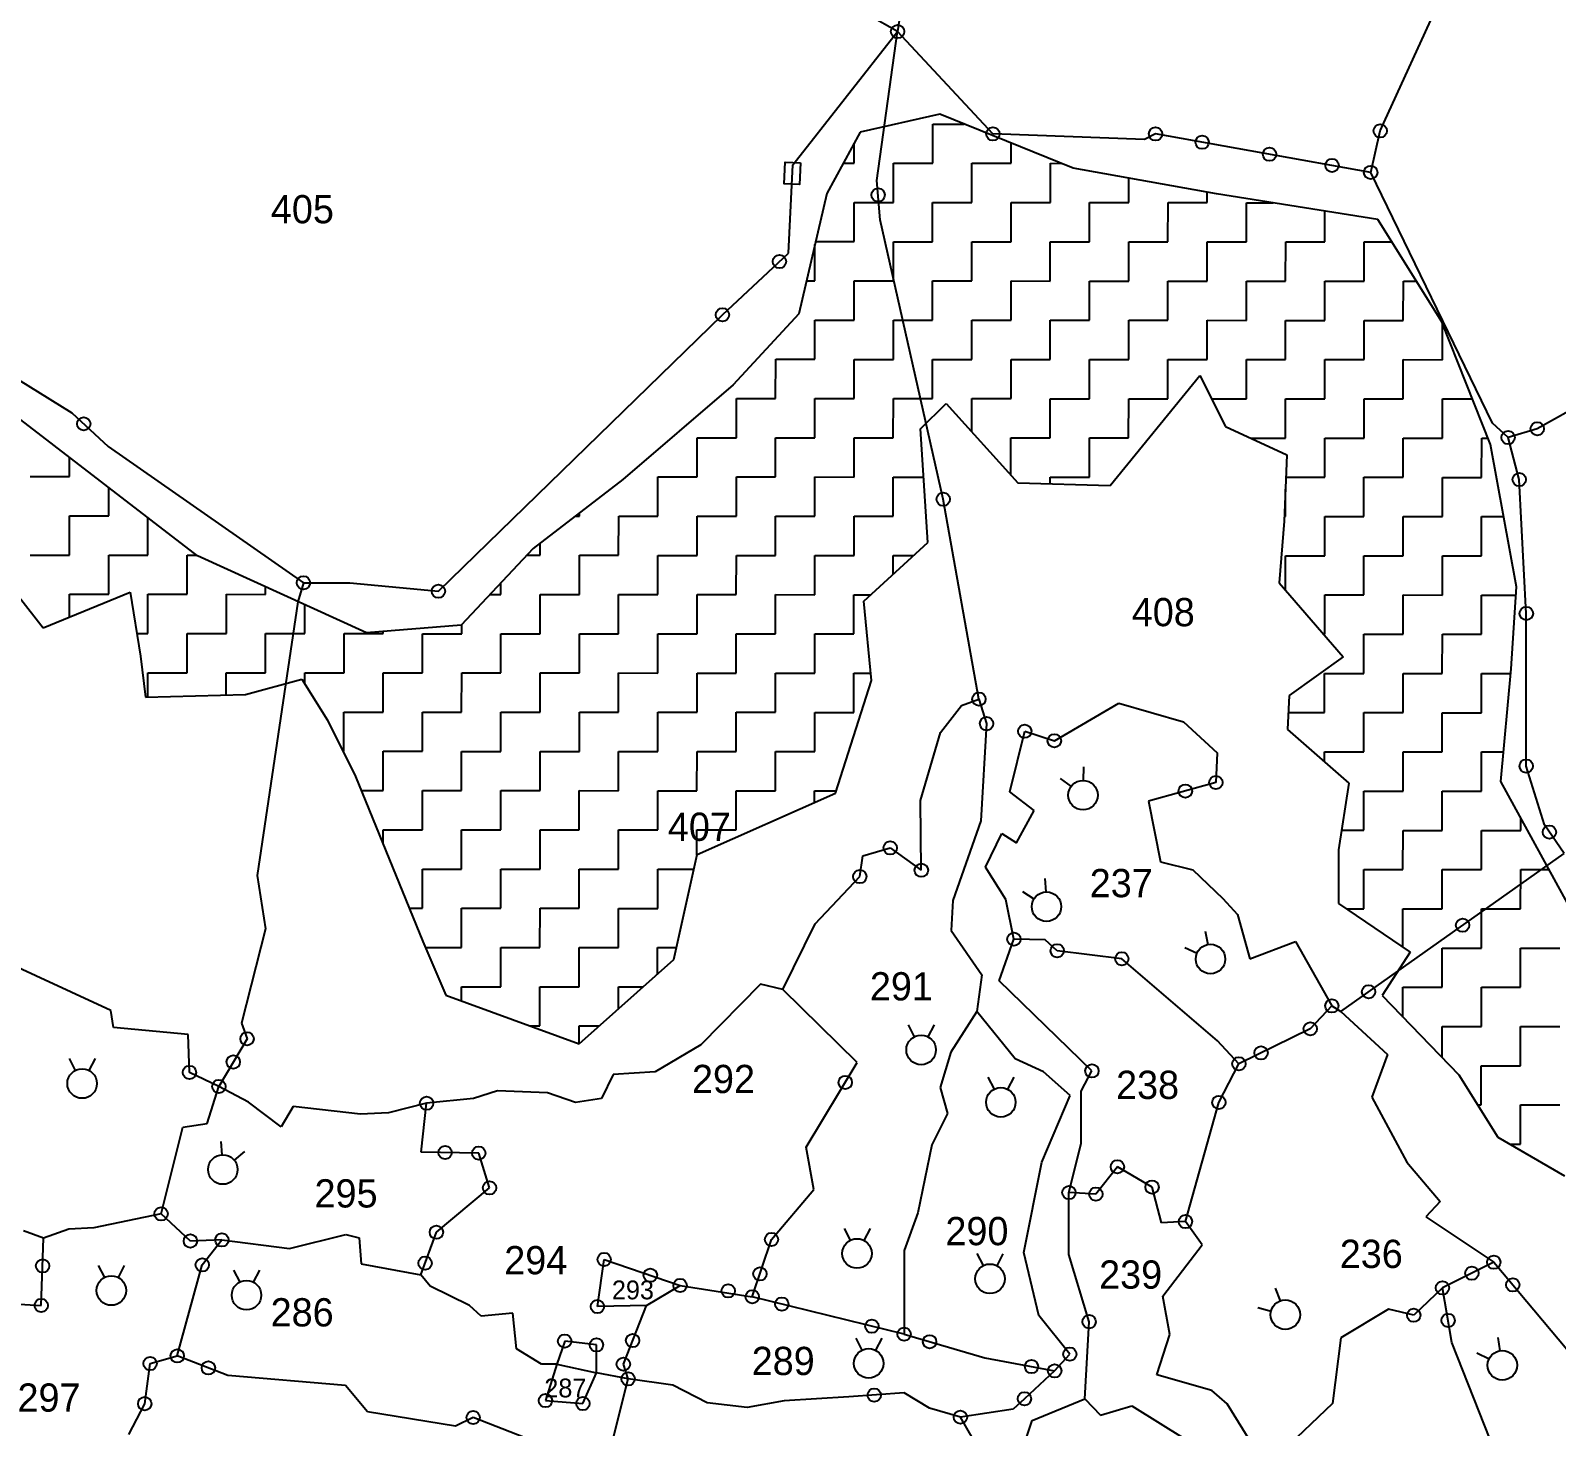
# Model space of a CAD drawing. Header units: metres. Extents: x 328578 to 333743, y 1800918 to 1805978.
# Drawn here: x 330740 to 331533, y 1802198 to 1802924 of the extents above; entities that cross this region are included whole.
import ezdxf
from ezdxf.enums import TextEntityAlignment as Align

# ---------------------------------------------------------------- set-up
doc = ezdxf.new("R2010")
doc.units = ezdxf.units.M
doc.header["$MEASUREMENT"] = 0
for name, color, linetype in [('POLY_HATCH', 12, 'Continuous'), ('POLY_PARCEL', 6, 'Continuous'), ('TEXT_PARCEL', 7, 'Continuous')]:
    doc.layers.add(name, color=color, linetype=linetype)
doc.styles.add('TEXT_MAP', font='', dxfattribs={"height": 1.8})
doc.styles.get('TEXT_MAP').set_extended_font_data('Kruti Dev 050')

msp = doc.modelspace()

# ---------------------------------------------------------------- linework, layer by layer
msp.add_lwpolyline([(331140.06, 1802855.02), (331139.51, 1802843.68), (331131.67, 1802844.06), (331132.22, 1802855.4)], close=True)
for points in [[(331287.23, 1802540.97), (331287.09, 1802533.95)], [(331275.11, 1802534.98), (331280.76, 1802530.83)], [(331267.15, 1802483.02), (331267.54, 1802476.01)], [(331255.51, 1802476.14), (331261.46, 1802472.41)], [(331350.41, 1802455.52), (331351.74, 1802448.63)], [(331339.81, 1802447.13), (331346.21, 1802444.25)], [(331196.05, 1802406.93), (331199.27, 1802400.69)], [(331209.57, 1802406.92), (331206.33, 1802400.69)], [(330759.95, 1802389.43), (330763.18, 1802383.2)], [(330773.47, 1802389.43), (330770.24, 1802383.2)], [(331237.47, 1802379.71), (331240.7, 1802373.47)], [(331251, 1802379.7), (331247.76, 1802373.47)], [(330838.73, 1802346.34), (330839.26, 1802339.34)], [(330851.17, 1802341.04), (330845.76, 1802336.58)], [(331162.72, 1802301.13), (331165.94, 1802294.9)], [(331176.24, 1802301.12), (331173, 1802294.89)], [(331231.82, 1802287.97), (331235.05, 1802281.74)], [(331245.35, 1802287.96), (331242.11, 1802281.73)], [(330775.13, 1802281.85), (330778.36, 1802275.61)], [(330788.65, 1802281.84), (330785.42, 1802275.61)], [(330845.39, 1802279.43), (330848.62, 1802273.2)], [(330858.91, 1802279.42), (330855.68, 1802273.19)], [(331386.88, 1802269.99), (331389.37, 1802263.42)], [(331377.86, 1802259.91), (331384.66, 1802258.16)], [(331168.78, 1802243.98), (331172.01, 1802237.74)], [(331182.3, 1802243.97), (331179.07, 1802237.74)], [(331502.54, 1802244.46), (331503.66, 1802237.53)], [(331491.68, 1802236.41), (331497.98, 1802233.32)]]:
    msp.add_lwpolyline(points)
for centre, radius in [((331190.59, 1802923.2), 3.47), ((331240.12, 1802870.03), 3.47), ((331324.66, 1802869.98), 3.47), ((331441.41, 1802871.6), 3.47), ((331348.88, 1802865.66), 3.47), ((331383.9, 1802859.41), 3.47), ((331416.39, 1802853.61), 3.47), ((331436.46, 1802850.02), 3.47), ((331180.46, 1802838.28), 3.47), ((331129.16, 1802803.68), 3.47), ((331099.53, 1802776.01), 3.47), ((330767.54, 1802719.31), 3.47), ((331507.88, 1802712.17), 3.47), ((331523.06, 1802716.72), 3.47), ((331513.7, 1802690.33), 3.47), ((331214.29, 1802680.14), 3.47), ((330881.77, 1802636.72), 3.47), ((330951.87, 1802632.31), 3.47), ((331517.37, 1802620.78), 3.47), ((331232.87, 1802576.25), 3.47), ((331236.8, 1802563.46), 3.47), ((331256.65, 1802559.49), 3.47), ((331272.04, 1802554.59), 3.47), ((331517.33, 1802541.43), 3.47), ((331286.94, 1802526.28), 7.67), ((331340.13, 1802528.45), 3.47), ((331356, 1802532.88), 3.47), ((331529.35, 1802507.11), 3.47), ((331186.72, 1802498.87), 3.47), ((331170.93, 1802483.95), 3.47), ((331202.91, 1802487.25), 3.47), ((331267.97, 1802468.34), 7.67), ((331484.25, 1802458.67), 3.47), ((331251.05, 1802451.45), 3.47), ((331273.53, 1802445.45), 3.47), ((331307.12, 1802441.23), 3.47), ((331353.2, 1802441.1), 7.67), ((331435.39, 1802424.12), 3.47), ((331416.27, 1802416.71), 3.47), ((331405.07, 1802404.83), 3.47), ((330852.43, 1802399.69), 3.47), ((331202.8, 1802393.88), 7.67), ((331379.48, 1802392.32), 3.47), ((330845.3, 1802387.6), 3.47), ((331367.97, 1802386.68), 3.47), ((330766.71, 1802376.39), 7.67), ((330822.48, 1802382.2), 3.47), ((331163.38, 1802377.01), 3.47), ((331291.6, 1802382.93), 3.47), ((330837.81, 1802374.9), 3.47), ((331244.23, 1802366.66), 7.67), ((330945.78, 1802366.17), 3.47), ((331357.6, 1802366.62), 3.47), ((330955.37, 1802340.56), 3.47), ((330972.86, 1802340.22), 3.47), ((330839.84, 1802331.69), 7.67), ((331304.81, 1802333.16), 3.47), ((330978.5, 1802322.18), 3.47), ((331322.81, 1802322.61), 3.47), ((331279.64, 1802319.72), 3.47), ((331293.63, 1802318.91), 3.47), ((330807.75, 1802308.65), 3.47), ((330950.83, 1802299.08), 3.47), ((331340.18, 1802304.62), 3.47), ((330822.98, 1802294.55), 3.47), ((330839.36, 1802295.1), 3.47), ((331125.03, 1802295.38), 3.47), ((331169.47, 1802288.08), 7.67), ((330746.19, 1802281.6), 3.47), ((330829.19, 1802282.14), 3.47), ((330944.99, 1802283.04), 3.47), ((331038.05, 1802284.95), 3.47), ((331500.47, 1802283.48), 3.47), ((331062.05, 1802276.74), 3.47), ((331119.04, 1802277.47), 3.47), ((331238.58, 1802274.92), 7.67), ((331489.06, 1802277.81), 3.47), ((330781.89, 1802268.8), 7.67), ((330852.15, 1802266.38), 7.67), ((331077.53, 1802271.44), 3.47), ((331102.54, 1802268.62), 3.47), ((331115.05, 1802265.56), 3.47), ((331473.75, 1802270.19), 3.47), ((331510.33, 1802271.73), 3.47), ((330745.45, 1802261.06), 3.47), ((331034.54, 1802260.49), 3.47), ((331130.39, 1802261.78), 3.47), ((331392.09, 1802256.25), 7.67), ((331177.19, 1802250.25), 3.47), ((331290.1, 1802252.62), 3.47), ((331458.84, 1802255.94), 3.47), ((331476.7, 1802253.29), 3.47), ((331017.53, 1802242.52), 3.47), ((331052.85, 1802242.78), 3.47), ((331193.97, 1802246.12), 3.47), ((331207.22, 1802242.21), 3.47), ((330816.18, 1802234.79), 3.47), ((331034.03, 1802240.52), 3.47), ((331175.53, 1802230.93), 7.67), ((331280.1, 1802235.75), 3.47), ((331504.88, 1802229.95), 7.67), ((330802.06, 1802230.85), 3.47), ((330832.33, 1802228.55), 3.47), ((331048.02, 1802230.53), 3.47), ((331260.17, 1802229.24), 3.47), ((331272.21, 1802227.01), 3.47), ((331050.51, 1802222.88), 3.47), ((330799.23, 1802210), 3.47), ((331007.52, 1802211.58), 3.47), ((331027.01, 1802210.07), 3.47), ((331178.43, 1802214.44), 3.47), ((331256.49, 1802212.59), 3.47), ((330969.96, 1802202.81), 3.47), ((331223.2, 1802202.99), 3.47)]:
    msp.add_circle(centre, radius)
at = {"layer": 'POLY_HATCH'}
for p, q in [((331212.5, 1802880.27), (331171.2, 1802870.98)), ((331281.75, 1802852.29), (331212.5, 1802880.27)), ((331171.2, 1802870.98), (331153.87, 1802839.06)), ((331356.34, 1802838.94), (331281.75, 1802852.29)), ((331153.87, 1802839.06), (331139.18, 1802776.54)), ((331440.25, 1802825.59), (331356.34, 1802838.94)), ((331473.52, 1802772.36), (331440.25, 1802825.59)), ((331139.18, 1802776.54), (331105.07, 1802739.6)), ((331498.79, 1802708.49), (331473.52, 1802772.36)), ((331105.07, 1802739.6), (331047.76, 1802690.41)), ((331300.99, 1802687.32), (331347.64, 1802744.5)), ((331347.64, 1802744.5), (331360.95, 1802717.89)), ((331202.43, 1802716.65), (331215.76, 1802729.94)), ((331215.76, 1802729.94), (331253.04, 1802688.68)), ((330826.62, 1802650.63), (330728.09, 1802726.51)), ((331206.3, 1802657.66), (331202.43, 1802716.65)), ((331360.95, 1802717.89), (331392.91, 1802703.24)), ((331512.22, 1802634.5), (331498.79, 1802708.49)), ((331392.91, 1802703.24), (331391.56, 1802668.65)), ((331047.76, 1802690.41), (331001.12, 1802654.52)), ((331253.04, 1802688.68), (331300.99, 1802687.32)), ((331391.56, 1802668.65), (331388.87, 1802636.72)), ((331172.98, 1802627.08), (331206.3, 1802657.66)), ((330914.51, 1802610.67), (330826.62, 1802650.63)), ((331001.12, 1802654.52), (330963.8, 1802614.63)), ((330718.48, 1802649.16), (330746.43, 1802613.22)), ((331388.87, 1802636.72), (331422.15, 1802598.12)), ((331509.54, 1802591.93), (331512.22, 1802634.5)), ((330746.43, 1802613.22), (330791.73, 1802631.82)), ((330791.73, 1802631.82), (330797.04, 1802598.56)), ((331176.95, 1802585.83), (331172.98, 1802627.08)), ((330963.8, 1802614.63), (330914.51, 1802610.67)), ((330797.04, 1802598.56), (330799.69, 1802577.27)), ((331422.15, 1802598.12), (331394.17, 1802578.18)), ((330851.64, 1802578.57), (330880.95, 1802586.54)), ((330880.95, 1802586.54), (330894.26, 1802565.25)), ((331504.17, 1802533.39), (331509.54, 1802591.93)), ((330799.69, 1802577.27), (330851.64, 1802578.57)), ((331158.27, 1802527.31), (331176.95, 1802585.83)), ((331394.17, 1802578.18), (331393.2, 1802560.5)), ((330894.26, 1802565.25), (330908.89, 1802535.97)), ((331393.2, 1802560.5), (331425.16, 1802532.55)), ((330908.89, 1802535.97), (330943.77, 1802450.27)), ((331425.16, 1802532.55), (331419.81, 1802497.96)), ((331542.76, 1802462.86), (331504.17, 1802533.39)), ((331086.32, 1802495.42), (331158.27, 1802527.31)), ((331074.31, 1802440.88), (331086.32, 1802495.42)), ((331419.81, 1802497.96), (331419.79, 1802470.03)), ((331419.79, 1802470.03), (331457.07, 1802444.73)), ((330943.77, 1802450.27), (330955.74, 1802422.32)), ((331457.07, 1802444.73), (331442.41, 1802422.12)), ((331025, 1802397.01), (331074.31, 1802440.88)), ((330955.74, 1802422.32), (331025, 1802397.01)), ((331442.41, 1802422.12), (331482.35, 1802380.86)), ((331482.35, 1802380.86), (331502.51, 1802348.46)), ((331502.51, 1802348.46), (331537.14, 1802328.49))]:
    msp.add_line(p, q, dxfattribs=at)
at = {"layer": 'POLY_HATCH', "linetype": 'Continuous'}
for p, q in [((331208.81, 1802854.75), (331208.82, 1802875.14)), ((331208.82, 1802875.14), (331225.22, 1802875.13)), ((331168.04, 1802854.77), (331168.04, 1802865.16)), ((331249.59, 1802854.73), (331249.6, 1802865.28)), ((331162.4, 1802854.78), (331168.04, 1802854.77)), ((331188.41, 1802834.37), (331188.42, 1802854.76)), ((331188.42, 1802854.76), (331208.81, 1802854.75)), ((331229.19, 1802834.35), (331229.2, 1802854.74)), ((331229.2, 1802854.74), (331249.59, 1802854.73)), ((331269.97, 1802834.33), (331269.98, 1802854.72)), ((331269.98, 1802854.72), (331275.75, 1802854.71)), ((331310.74, 1802834.3), (331310.75, 1802847.1)), ((331168.01, 1802814), (331168.02, 1802834.39)), ((331168.02, 1802834.39), (331188.41, 1802834.37)), ((331208.79, 1802813.97), (331208.8, 1802834.36)), ((331208.8, 1802834.36), (331229.19, 1802834.35)), ((331249.57, 1802813.95), (331249.58, 1802834.34)), ((331249.58, 1802834.34), (331269.97, 1802834.33)), ((331290.34, 1802813.93), (331290.35, 1802834.32)), ((331290.35, 1802834.32), (331310.74, 1802834.3)), ((331331.12, 1802813.9), (331331.13, 1802834.29)), ((331331.13, 1802834.29), (331351.52, 1802834.28)), ((331351.52, 1802834.28), (331351.52, 1802839.81)), ((331371.9, 1802813.88), (331371.91, 1802834.27)), ((331371.91, 1802834.27), (331385.77, 1802834.26)), ((331412.67, 1802813.86), (331412.68, 1802829.98)), ((331147.61, 1802793.62), (331147.62, 1802812.49)), ((331147.98, 1802814.01), (331168.01, 1802814)), ((331188.39, 1802793.6), (331188.4, 1802813.99)), ((331188.4, 1802813.99), (331208.79, 1802813.97)), ((331229.17, 1802793.57), (331229.18, 1802813.96)), ((331229.18, 1802813.96), (331249.57, 1802813.95)), ((331269.94, 1802793.55), (331269.95, 1802813.94)), ((331269.95, 1802813.94), (331290.34, 1802813.93)), ((331310.72, 1802793.53), (331310.73, 1802813.92)), ((331310.73, 1802813.92), (331331.12, 1802813.9)), ((331351.5, 1802793.5), (331351.51, 1802813.89)), ((331351.51, 1802813.89), (331371.9, 1802813.88)), ((331392.27, 1802793.48), (331392.28, 1802813.87)), ((331392.28, 1802813.87), (331412.67, 1802813.86)), ((331433.05, 1802793.46), (331433.06, 1802813.85)), ((331433.06, 1802813.85), (331447.59, 1802813.84)), ((331143.19, 1802793.62), (331147.61, 1802793.62)), ((331167.99, 1802773.22), (331168, 1802793.61)), ((331168, 1802793.61), (331188.39, 1802793.6)), ((331208.77, 1802773.2), (331208.78, 1802793.59)), ((331208.78, 1802793.59), (331229.17, 1802793.57)), ((331249.54, 1802773.17), (331249.55, 1802793.56)), ((331249.55, 1802793.56), (331269.94, 1802793.55)), ((331290.32, 1802773.15), (331290.33, 1802793.54)), ((331290.33, 1802793.54), (331310.72, 1802793.53)), ((331331.1, 1802773.13), (331331.11, 1802793.52)), ((331331.11, 1802793.52), (331351.5, 1802793.5)), ((331371.87, 1802773.1), (331371.88, 1802793.49)), ((331371.88, 1802793.49), (331392.27, 1802793.48)), ((331412.65, 1802773.08), (331412.66, 1802793.47)), ((331412.66, 1802793.47), (331433.05, 1802793.46)), ((331453.42, 1802773.06), (331453.44, 1802793.45)), ((331453.44, 1802793.45), (331460.34, 1802793.44)), ((331147.59, 1802752.84), (331147.6, 1802773.23)), ((331147.6, 1802773.23), (331167.99, 1802773.22)), ((331188.37, 1802752.82), (331188.38, 1802773.21)), ((331188.38, 1802773.21), (331208.77, 1802773.2)), ((331229.14, 1802752.8), (331229.15, 1802773.19)), ((331229.15, 1802773.19), (331249.54, 1802773.17)), ((331269.92, 1802752.77), (331269.93, 1802773.16)), ((331269.93, 1802773.16), (331290.32, 1802773.15)), ((331310.7, 1802752.75), (331310.71, 1802773.14)), ((331310.71, 1802773.14), (331331.1, 1802773.13)), ((331351.47, 1802752.73), (331351.48, 1802773.12)), ((331351.48, 1802773.12), (331371.87, 1802773.1)), ((331392.25, 1802752.7), (331392.26, 1802773.09)), ((331392.26, 1802773.09), (331412.65, 1802773.08)), ((331433.02, 1802752.68), (331433.04, 1802773.07)), ((331433.04, 1802773.07), (331453.42, 1802773.06)), ((331473.8, 1802752.66), (331473.81, 1802771.61)), ((331127.19, 1802732.47), (331127.2, 1802752.86)), ((331127.2, 1802752.86), (331147.59, 1802752.84)), ((331167.97, 1802732.44), (331167.98, 1802752.83)), ((331167.98, 1802752.83), (331188.37, 1802752.82)), ((331208.74, 1802732.42), (331208.75, 1802752.81)), ((331208.75, 1802752.81), (331229.14, 1802752.8)), ((331249.52, 1802732.4), (331249.53, 1802752.79)), ((331249.53, 1802752.79), (331269.92, 1802752.77)), ((331290.3, 1802732.37), (331290.31, 1802752.76)), ((331290.31, 1802752.76), (331310.7, 1802752.75)), ((331331.07, 1802732.35), (331331.08, 1802752.74)), ((331331.08, 1802752.74), (331351.47, 1802752.73)), ((331371.85, 1802732.33), (331371.86, 1802752.72)), ((331371.86, 1802752.72), (331392.25, 1802752.7)), ((331412.63, 1802732.31), (331412.64, 1802752.69)), ((331412.64, 1802752.69), (331433.02, 1802752.68)), ((331453.4, 1802732.28), (331453.41, 1802752.67)), ((331453.41, 1802752.67), (331473.8, 1802752.66)), ((331106.79, 1802712.09), (331106.8, 1802732.48)), ((331106.8, 1802732.48), (331127.19, 1802732.47)), ((331147.57, 1802712.07), (331147.58, 1802732.46)), ((331147.58, 1802732.46), (331167.97, 1802732.44)), ((331188.34, 1802712.04), (331188.36, 1802732.43)), ((331188.36, 1802732.43), (331208.74, 1802732.42)), ((331229.12, 1802715.15), (331229.13, 1802732.41)), ((331229.13, 1802732.41), (331249.52, 1802732.4)), ((331269.9, 1802712), (331269.91, 1802732.39)), ((331269.91, 1802732.39), (331290.3, 1802732.37)), ((331310.67, 1802711.97), (331310.68, 1802732.36)), ((331310.68, 1802732.36), (331331.07, 1802732.35)), ((331353.72, 1802732.34), (331371.85, 1802732.33)), ((331392.23, 1802711.93), (331392.24, 1802732.32)), ((331392.24, 1802732.32), (331412.63, 1802732.31)), ((331433, 1802711.91), (331433.01, 1802732.29)), ((331433.01, 1802732.29), (331453.4, 1802732.28)), ((331473.78, 1802711.88), (331473.79, 1802732.27)), ((331473.79, 1802732.27), (331489.38, 1802732.26)), ((331086.39, 1802691.71), (331086.4, 1802712.1)), ((331086.4, 1802712.1), (331106.79, 1802712.09)), ((331127.17, 1802691.69), (331127.18, 1802712.08)), ((331127.18, 1802712.08), (331147.57, 1802712.07)), ((331167.94, 1802691.67), (331167.96, 1802712.06)), ((331167.96, 1802712.06), (331188.34, 1802712.04)), ((331249.5, 1802692.6), (331249.51, 1802712.01)), ((331249.51, 1802712.01), (331269.9, 1802712)), ((331290.27, 1802691.6), (331290.28, 1802711.99)), ((331290.28, 1802711.99), (331310.67, 1802711.97)), ((331373.93, 1802711.94), (331392.23, 1802711.93)), ((331412.6, 1802691.53), (331412.61, 1802711.92)), ((331412.61, 1802711.92), (331433, 1802711.91)), ((331453.38, 1802691.51), (331453.39, 1802711.89)), ((331453.39, 1802711.89), (331473.78, 1802711.88)), ((331494.15, 1802691.48), (331494.17, 1802711.87)), ((331494.17, 1802711.87), (331497.45, 1802711.87)), ((330760.18, 1802691.9), (330760.19, 1802701.8)), ((330739.79, 1802691.91), (330760.18, 1802691.9)), ((331065.99, 1802671.34), (331066, 1802691.73)), ((331066, 1802691.73), (331086.39, 1802691.71)), ((331106.77, 1802671.31), (331106.78, 1802691.7)), ((331106.78, 1802691.7), (331127.17, 1802691.69)), ((331147.54, 1802671.29), (331147.56, 1802691.68)), ((331147.56, 1802691.68), (331167.94, 1802691.67)), ((331188.32, 1802671.27), (331188.33, 1802691.66)), ((331188.33, 1802691.66), (331204.07, 1802691.65)), ((331269.88, 1802691.61), (331290.27, 1802691.6)), ((331269.88, 1802688.2), (331269.88, 1802691.61)), ((331392.45, 1802691.54), (331412.6, 1802691.53)), ((331432.98, 1802671.13), (331432.99, 1802691.52)), ((331432.99, 1802691.52), (331453.38, 1802691.51)), ((331473.75, 1802671.11), (331473.77, 1802691.49)), ((331473.77, 1802691.49), (331494.15, 1802691.48)), ((330780.56, 1802671.5), (330780.56, 1802686.1)), ((331392.2, 1802671.15), (331392.21, 1802685.39)), ((330760.16, 1802651.12), (330760.17, 1802671.51)), ((330760.17, 1802671.51), (330780.56, 1802671.5)), ((330800.93, 1802651.1), (330800.94, 1802670.4)), ((331023, 1802671.36), (331025.21, 1802671.36)), ((331025.21, 1802671.36), (331025.22, 1802673.06)), ((331045.59, 1802650.96), (331045.6, 1802671.35)), ((331045.6, 1802671.35), (331065.99, 1802671.34)), ((331086.37, 1802650.94), (331086.38, 1802671.33)), ((331086.38, 1802671.33), (331106.77, 1802671.31)), ((331127.14, 1802650.91), (331127.16, 1802671.3)), ((331127.16, 1802671.3), (331147.54, 1802671.29)), ((331167.92, 1802650.89), (331167.93, 1802671.28)), ((331167.93, 1802671.28), (331188.32, 1802671.27)), ((331391.65, 1802671.15), (331392.2, 1802671.15)), ((331412.58, 1802650.75), (331412.59, 1802671.14)), ((331412.59, 1802671.14), (331432.98, 1802671.13)), ((331453.36, 1802650.73), (331453.37, 1802671.12)), ((331453.37, 1802671.12), (331473.75, 1802671.11)), ((331494.13, 1802650.71), (331494.14, 1802671.09)), ((331494.14, 1802671.09), (331505.58, 1802671.09)), ((330739.77, 1802651.13), (330760.16, 1802651.12)), ((330780.53, 1802630.72), (330780.54, 1802651.11)), ((330780.54, 1802651.11), (330800.93, 1802651.1)), ((330821.31, 1802630.7), (330821.32, 1802651.09)), ((330821.32, 1802651.09), (330826.03, 1802651.09)), ((330997.81, 1802650.99), (331004.82, 1802650.98)), ((331004.82, 1802650.98), (331004.82, 1802657.37)), ((331025.19, 1802630.58), (331025.2, 1802650.97)), ((331025.2, 1802650.97), (331045.59, 1802650.96)), ((331065.97, 1802630.56), (331065.98, 1802650.95)), ((331065.98, 1802650.95), (331086.37, 1802650.94)), ((331106.74, 1802630.54), (331106.76, 1802650.93)), ((331106.76, 1802650.93), (331127.14, 1802650.91)), ((331147.52, 1802630.51), (331147.53, 1802650.9)), ((331147.53, 1802650.9), (331167.92, 1802650.89)), ((331188.3, 1802641.14), (331188.31, 1802650.88)), ((331188.31, 1802650.88), (331198.91, 1802650.87)), ((331392.18, 1802632.89), (331392.19, 1802650.76)), ((331392.19, 1802650.76), (331412.58, 1802650.75)), ((331432.96, 1802630.35), (331432.97, 1802650.74)), ((331432.97, 1802650.74), (331453.36, 1802650.73)), ((331473.73, 1802630.33), (331473.74, 1802650.72)), ((331473.74, 1802650.72), (331494.13, 1802650.71)), ((330862.09, 1802630.68), (330862.09, 1802634.5)), ((330984.42, 1802630.61), (330984.42, 1802636.67)), ((330760.14, 1802618.85), (330760.15, 1802630.73)), ((330760.15, 1802630.73), (330780.53, 1802630.72)), ((330800.91, 1802610.32), (330800.92, 1802630.71)), ((330800.92, 1802630.71), (330821.31, 1802630.7)), ((330841.69, 1802610.3), (330841.7, 1802630.69)), ((330841.7, 1802630.69), (330862.09, 1802630.68)), ((330978.75, 1802630.61), (330984.42, 1802630.61)), ((331004.79, 1802610.21), (331004.8, 1802630.6)), ((331004.8, 1802630.6), (331025.19, 1802630.58)), ((331045.57, 1802610.18), (331045.58, 1802630.57)), ((331045.58, 1802630.57), (331065.97, 1802630.56)), ((331086.34, 1802610.16), (331086.36, 1802630.55)), ((331086.36, 1802630.55), (331106.74, 1802630.54)), ((331127.12, 1802610.14), (331127.13, 1802630.53)), ((331127.13, 1802630.53), (331147.52, 1802630.51)), ((331167.9, 1802610.11), (331167.91, 1802630.5)), ((331167.91, 1802630.5), (331176.71, 1802630.5)), ((331412.56, 1802609.98), (331412.57, 1802630.36)), ((331412.57, 1802630.36), (331432.96, 1802630.35)), ((331453.33, 1802609.95), (331453.34, 1802630.34)), ((331453.34, 1802630.34), (331473.73, 1802630.33)), ((331494.11, 1802609.93), (331494.12, 1802630.32)), ((331494.12, 1802630.32), (331511.96, 1802630.31)), ((330882.46, 1802610.28), (330882.47, 1802625.23)), ((330795.16, 1802610.33), (330800.91, 1802610.32)), ((330821.29, 1802589.92), (330821.3, 1802610.31)), ((330821.3, 1802610.31), (330841.69, 1802610.3)), ((330862.06, 1802589.9), (330862.07, 1802610.29)), ((330862.07, 1802610.29), (330882.46, 1802610.28)), ((330902.84, 1802589.88), (330902.85, 1802610.27)), ((330902.85, 1802610.27), (330923.24, 1802610.25)), ((330923.24, 1802610.25), (330923.24, 1802611.37)), ((330943.62, 1802589.85), (330943.63, 1802610.24)), ((330943.63, 1802610.24), (330964.02, 1802610.23)), ((330964.02, 1802610.23), (330964.02, 1802614.86)), ((330984.39, 1802589.83), (330984.4, 1802610.22)), ((330984.4, 1802610.22), (331004.79, 1802610.21)), ((331025.17, 1802589.81), (331025.18, 1802610.2)), ((331025.18, 1802610.2), (331045.57, 1802610.18)), ((331065.94, 1802589.78), (331065.96, 1802610.17)), ((331065.96, 1802610.17), (331086.34, 1802610.16)), ((331106.72, 1802589.76), (331106.73, 1802610.15)), ((331106.73, 1802610.15), (331127.12, 1802610.14)), ((331147.5, 1802589.74), (331147.51, 1802610.13)), ((331147.51, 1802610.13), (331167.9, 1802610.11)), ((331411.93, 1802609.98), (331412.56, 1802609.98)), ((331432.93, 1802589.58), (331432.94, 1802609.96)), ((331432.94, 1802609.96), (331453.33, 1802609.95)), ((331473.71, 1802589.55), (331473.72, 1802609.94)), ((331473.72, 1802609.94), (331494.11, 1802609.93)), ((330800.89, 1802577.3), (330800.9, 1802589.94)), ((330800.9, 1802589.94), (330821.29, 1802589.92)), ((330841.67, 1802589.91), (330862.06, 1802589.9)), ((330841.67, 1802578.32), (330841.67, 1802589.91)), ((330882.45, 1802589.89), (330902.84, 1802589.88)), ((330882.45, 1802584.14), (330882.45, 1802589.89)), ((330923.22, 1802569.48), (330923.23, 1802589.87)), ((330923.23, 1802589.87), (330943.62, 1802589.85)), ((330963.99, 1802569.45), (330964, 1802589.84)), ((330964, 1802589.84), (330984.39, 1802589.83)), ((331004.77, 1802569.43), (331004.78, 1802589.82)), ((331004.78, 1802589.82), (331025.17, 1802589.81)), ((331045.55, 1802569.41), (331045.56, 1802589.8)), ((331045.56, 1802589.8), (331065.94, 1802589.78)), ((331086.32, 1802569.38), (331086.33, 1802589.77)), ((331086.33, 1802589.77), (331106.72, 1802589.76)), ((331127.1, 1802569.36), (331127.11, 1802589.75)), ((331127.11, 1802589.75), (331147.5, 1802589.74)), ((331167.87, 1802569.34), (331167.89, 1802589.73)), ((331167.89, 1802589.73), (331176.58, 1802589.72)), ((331412.53, 1802569.2), (331412.54, 1802589.59)), ((331412.54, 1802589.59), (331432.93, 1802589.58)), ((331453.31, 1802569.18), (331453.32, 1802589.56)), ((331453.32, 1802589.56), (331473.71, 1802589.55)), ((331494.09, 1802569.15), (331494.1, 1802589.54)), ((331494.1, 1802589.54), (331509.32, 1802589.53)), ((330902.82, 1802549.1), (330902.83, 1802569.49)), ((330902.83, 1802569.49), (330923.22, 1802569.48)), ((330943.59, 1802549.08), (330943.6, 1802569.47)), ((330943.6, 1802569.47), (330963.99, 1802569.45)), ((330984.37, 1802549.05), (330984.38, 1802569.44)), ((330984.38, 1802569.44), (331004.77, 1802569.43)), ((331025.15, 1802549.03), (331025.16, 1802569.42)), ((331025.16, 1802569.42), (331045.55, 1802569.41)), ((331065.92, 1802549.01), (331065.93, 1802569.4)), ((331065.93, 1802569.4), (331086.32, 1802569.38)), ((331106.7, 1802548.99), (331106.71, 1802569.37)), ((331106.71, 1802569.37), (331127.1, 1802569.36)), ((331147.47, 1802548.96), (331147.49, 1802569.35)), ((331147.49, 1802569.35), (331167.87, 1802569.34)), ((331393.68, 1802569.21), (331412.53, 1802569.2)), ((331432.91, 1802548.8), (331432.92, 1802569.19)), ((331432.92, 1802569.19), (331453.31, 1802569.18)), ((331473.69, 1802548.78), (331473.7, 1802569.16)), ((331473.7, 1802569.16), (331494.09, 1802569.15)), ((330902.33, 1802549.1), (330902.82, 1802549.1)), ((330923.19, 1802528.7), (330923.2, 1802549.09)), ((330923.2, 1802549.09), (330943.59, 1802549.08)), ((330963.97, 1802528.68), (330963.98, 1802549.07)), ((330963.98, 1802549.07), (330984.37, 1802549.05)), ((331004.75, 1802528.65), (331004.76, 1802549.04)), ((331004.76, 1802549.04), (331025.15, 1802549.03)), ((331045.52, 1802528.63), (331045.53, 1802549.02)), ((331045.53, 1802549.02), (331065.92, 1802549.01)), ((331086.3, 1802528.61), (331086.31, 1802549)), ((331086.31, 1802549), (331106.7, 1802548.99)), ((331127.07, 1802528.59), (331127.09, 1802548.97)), ((331127.09, 1802548.97), (331147.47, 1802548.96)), ((331412.52, 1802548.81), (331432.91, 1802548.8)), ((331412.52, 1802543.61), (331412.52, 1802548.81)), ((331453.29, 1802528.4), (331453.3, 1802548.79)), ((331453.3, 1802548.79), (331473.69, 1802548.78)), ((331494.06, 1802528.38), (331494.07, 1802548.76)), ((331494.07, 1802548.76), (331505.58, 1802548.76)), ((330911.85, 1802528.71), (330923.19, 1802528.7)), ((330943.57, 1802508.3), (330943.58, 1802528.69)), ((330943.58, 1802528.69), (330963.97, 1802528.68)), ((330984.35, 1802508.28), (330984.36, 1802528.67)), ((330984.36, 1802528.67), (331004.75, 1802528.65)), ((331025.12, 1802508.26), (331025.13, 1802528.64)), ((331025.13, 1802528.64), (331045.52, 1802528.63)), ((331065.9, 1802508.23), (331065.91, 1802528.62)), ((331065.91, 1802528.62), (331086.3, 1802528.61)), ((331106.67, 1802508.21), (331106.69, 1802528.6)), ((331106.69, 1802528.6), (331127.07, 1802528.59)), ((331147.46, 1802528.57), (331158.68, 1802528.57)), ((331147.46, 1802522.52), (331147.46, 1802528.57)), ((331432.89, 1802508.02), (331432.9, 1802528.41)), ((331432.9, 1802528.41), (331453.29, 1802528.4)), ((331473.66, 1802508), (331473.67, 1802528.39)), ((331473.67, 1802528.39), (331494.06, 1802528.38)), ((331514.44, 1802507.98), (331514.44, 1802514.63)), ((330923.18, 1802508.31), (330943.57, 1802508.3)), ((330923.18, 1802500.87), (330923.18, 1802508.31)), ((330963.95, 1802487.9), (330963.96, 1802508.29)), ((330963.96, 1802508.29), (330984.35, 1802508.28)), ((331004.72, 1802487.88), (331004.73, 1802508.27)), ((331004.73, 1802508.27), (331025.12, 1802508.26)), ((331045.5, 1802487.86), (331045.51, 1802508.24)), ((331045.51, 1802508.24), (331065.9, 1802508.23)), ((331086.28, 1802495.21), (331086.29, 1802508.22)), ((331086.29, 1802508.22), (331106.67, 1802508.21)), ((331421.36, 1802508.03), (331432.89, 1802508.02)), ((331453.26, 1802487.62), (331453.27, 1802508.01)), ((331453.27, 1802508.01), (331473.66, 1802508)), ((331494.04, 1802487.6), (331494.05, 1802507.99)), ((331494.05, 1802507.99), (331514.44, 1802507.98)), ((330943.55, 1802467.53), (330943.56, 1802487.91)), ((330943.56, 1802487.91), (330963.95, 1802487.9)), ((330984.32, 1802467.5), (330984.33, 1802487.89)), ((330984.33, 1802487.89), (331004.72, 1802487.88)), ((331025.1, 1802467.48), (331025.11, 1802487.87)), ((331025.11, 1802487.87), (331045.5, 1802487.86)), ((331065.88, 1802467.46), (331065.89, 1802487.84)), ((331065.89, 1802487.84), (331084.65, 1802487.83)), ((331432.86, 1802467.25), (331432.87, 1802487.64)), ((331432.87, 1802487.64), (331453.26, 1802487.62)), ((331473.64, 1802467.22), (331473.65, 1802487.61)), ((331473.65, 1802487.61), (331494.04, 1802487.6)), ((331514.42, 1802467.2), (331514.43, 1802487.59)), ((331514.43, 1802487.59), (331529.24, 1802487.58)), ((330936.75, 1802467.53), (330943.55, 1802467.53)), ((330963.92, 1802447.13), (330963.93, 1802467.51)), ((330963.93, 1802467.51), (330984.32, 1802467.5)), ((331004.7, 1802447.1), (331004.71, 1802467.49)), ((331004.71, 1802467.49), (331025.1, 1802467.48)), ((331045.48, 1802447.08), (331045.49, 1802467.47)), ((331045.49, 1802467.47), (331065.88, 1802467.46)), ((331423.88, 1802467.25), (331432.86, 1802467.25)), ((331453.24, 1802447.33), (331453.25, 1802467.24)), ((331453.25, 1802467.24), (331473.64, 1802467.22)), ((331494.02, 1802446.82), (331494.03, 1802467.21)), ((331494.03, 1802467.21), (331514.42, 1802467.2)), ((330945.11, 1802447.14), (330963.92, 1802447.13)), ((330984.3, 1802426.73), (330984.31, 1802447.11)), ((330984.31, 1802447.11), (331004.7, 1802447.1)), ((331025.08, 1802426.7), (331025.09, 1802447.09)), ((331025.09, 1802447.09), (331045.48, 1802447.08)), ((331065.86, 1802447.07), (331075.67, 1802447.06)), ((331065.86, 1802433.36), (331065.86, 1802447.07)), ((331473.62, 1802426.45), (331473.63, 1802446.84)), ((331473.63, 1802446.84), (331494.02, 1802446.82)), ((331514.39, 1802426.42), (331514.4, 1802446.81)), ((331514.4, 1802446.81), (331534.79, 1802446.8)), ((330963.91, 1802426.74), (330984.3, 1802426.73)), ((330963.91, 1802419.34), (330963.91, 1802426.74)), ((331004.68, 1802406.33), (331004.69, 1802426.71)), ((331004.69, 1802426.71), (331025.08, 1802426.7)), ((331045.46, 1802426.69), (331058.35, 1802426.68)), ((331045.46, 1802415.21), (331045.46, 1802426.69)), ((331453.22, 1802410.95), (331453.23, 1802426.46)), ((331453.23, 1802426.46), (331473.62, 1802426.45)), ((331493.99, 1802406.05), (331494, 1802426.44)), ((331494, 1802426.44), (331514.39, 1802426.42)), ((330999.5, 1802406.33), (331004.68, 1802406.33)), ((331025.06, 1802406.31), (331035.45, 1802406.31)), ((331025.06, 1802397.07), (331025.06, 1802406.31)), ((331473.6, 1802406.06), (331493.99, 1802406.05)), ((331473.6, 1802389.9), (331473.6, 1802406.06)), ((331514.37, 1802385.65), (331514.38, 1802406.04)), ((331514.38, 1802406.04), (331534.77, 1802406.02)), ((331493.97, 1802365.27), (331493.98, 1802385.66)), ((331493.98, 1802385.66), (331514.37, 1802385.65)), ((331492.05, 1802365.27), (331493.97, 1802365.27)), ((331514.35, 1802344.87), (331514.36, 1802365.26)), ((331514.36, 1802365.26), (331534.75, 1802365.25)), ((331508.73, 1802344.87), (331514.35, 1802344.87))]:
    msp.add_line(p, q, dxfattribs=at)
at = {"layer": 'POLY_PARCEL'}
for p, q in [((331441.41, 1802871.6), (331479.45, 1802954.9)), ((331193.56, 1802942.88), (331190.59, 1802923.2)), ((331190.59, 1802923.2), (331175.85, 1802931.55)), ((331136.08, 1802854.02), (331190.59, 1802923.2)), ((331179.84, 1802845.87), (331190.59, 1802923.2)), ((331240.12, 1802870.03), (331190.59, 1802923.2)), ((331436.46, 1802850.02), (331441.41, 1802871.6)), ((331318.83, 1802867.08), (331240.12, 1802870.03)), ((331324.66, 1802869.98), (331318.83, 1802867.08)), ((331436.46, 1802850.02), (331324.66, 1802869.98)), ((331133.86, 1802808.08), (331136.08, 1802854.02)), ((331499.79, 1802719.69), (331436.46, 1802850.02)), ((331181.5, 1802825.34), (331179.84, 1802845.87)), ((331214.29, 1802680.14), (331181.5, 1802825.34)), ((331099.53, 1802776.01), (331133.86, 1802808.08)), ((330951.87, 1802632.31), (331099.53, 1802776.01)), ((330699.63, 1802763.29), (330761.35, 1802725.03)), ((331548.42, 1802730.86), (331523.06, 1802716.72)), ((330761.35, 1802725.03), (330780.32, 1802707.52)), ((331507.88, 1802712.17), (331499.79, 1802719.69)), ((331523.06, 1802716.72), (331507.88, 1802712.17)), ((330780.32, 1802707.52), (330881.77, 1802636.72)), ((331513.7, 1802690.33), (331507.88, 1802712.17)), ((331517.37, 1802620.78), (331513.7, 1802690.33)), ((331232.87, 1802576.25), (331214.29, 1802680.14)), ((330881.77, 1802636.72), (330878.88, 1802626.74)), ((330881.77, 1802636.72), (330905.87, 1802636.71)), ((330905.87, 1802636.71), (330951.87, 1802632.31)), ((330878.88, 1802626.74), (330857.62, 1802484.55)), ((331517.33, 1802541.43), (331517.37, 1802620.78)), ((331212.93, 1802558.84), (331223.73, 1802572.93)), ((331223.73, 1802572.93), (331232.87, 1802576.25)), ((331232.87, 1802576.25), (331236.8, 1802563.46)), ((331272.04, 1802554.59), (331305.64, 1802574.14)), ((331305.64, 1802574.14), (331339.23, 1802564.34)), ((331236.8, 1802563.46), (331233.85, 1802512.91)), ((331339.23, 1802564.34), (331356.71, 1802548.25)), ((331202.52, 1802523.59), (331212.93, 1802558.84)), ((331248.93, 1802528.05), (331256.65, 1802559.49)), ((331256.65, 1802559.49), (331272.04, 1802554.59)), ((331356.71, 1802548.25), (331356, 1802532.88)), ((331526.79, 1802510.86), (331517.33, 1802541.43)), ((331356, 1802532.88), (331321.01, 1802523.11)), ((331202.91, 1802487.25), (331202.52, 1802523.59)), ((331261.52, 1802518.26), (331248.93, 1802528.05)), ((331321.01, 1802523.11), (331327.29, 1802491.66)), ((331252.42, 1802501.49), (331261.52, 1802518.26)), ((331233.85, 1802512.91), (331219.23, 1802471.51)), ((331536.98, 1802495.97), (331526.79, 1802510.86)), ((331172.59, 1802494.73), (331186.72, 1802498.87)), ((331186.72, 1802498.87), (331202.91, 1802487.25)), ((331236.32, 1802488.92), (331244.72, 1802506.38)), ((331244.72, 1802506.38), (331252.42, 1802501.49)), ((330781.61, 1802414.31), (330602.62, 1802497)), ((331170.93, 1802483.95), (331172.59, 1802494.73)), ((331327.29, 1802491.66), (331344.08, 1802487.46)), ((331420.97, 1802413.92), (331536.98, 1802495.97)), ((330857.62, 1802484.55), (330861.99, 1802456.83)), ((331147.66, 1802459.49), (331170.93, 1802483.95)), ((331246.8, 1802472.14), (331236.32, 1802488.92)), ((331344.08, 1802487.46), (331359.62, 1802472.65)), ((331219.23, 1802471.51), (331218.35, 1802455.92)), ((331251.05, 1802451.45), (331246.8, 1802472.14)), ((331359.62, 1802472.65), (331367.31, 1802464.26)), ((331130.93, 1802425.32), (331147.66, 1802459.49)), ((331367.31, 1802464.26), (331373.6, 1802441.2)), ((330861.99, 1802456.83), (330849.51, 1802407.71)), ((331218.35, 1802455.92), (331234.4, 1802432.88)), ((331243.34, 1802429.78), (331251.05, 1802451.45)), ((331267.24, 1802451.04), (331251.05, 1802451.45)), ((331273.53, 1802445.45), (331267.24, 1802451.04)), ((331307.12, 1802441.23), (331273.53, 1802445.45)), ((331373.6, 1802441.2), (331397.4, 1802450.27)), ((331397.4, 1802450.27), (331416.27, 1802416.71)), ((331356.78, 1802398.57), (331307.12, 1802441.23)), ((331119.27, 1802427.99), (331088.26, 1802396.55)), ((331130.93, 1802425.32), (331119.27, 1802427.99)), ((331234.4, 1802432.88), (331231.75, 1802413.76)), ((331291.6, 1802382.93), (331243.34, 1802429.78)), ((331169.57, 1802387.28), (331130.93, 1802425.32)), ((330783.06, 1802405.56), (330781.61, 1802414.31)), ((331231.75, 1802413.76), (331218.3, 1802392.78)), ((331251.6, 1802389.2), (331231.75, 1802413.76)), ((331416.27, 1802416.71), (331405.07, 1802404.83)), ((331416.27, 1802416.71), (331420.97, 1802413.92)), ((331420.97, 1802413.92), (331445.17, 1802391.58)), ((330821.76, 1802401.89), (330783.06, 1802405.56)), ((330849.51, 1802407.71), (330849.51, 1802407.71)), ((330849.51, 1802407.71), (330852.43, 1802399.69)), ((331405.07, 1802404.83), (331367.97, 1802386.68)), ((330822.48, 1802382.2), (330821.76, 1802401.89)), ((330852.43, 1802399.69), (330837.81, 1802374.9)), ((331088.26, 1802396.55), (331064.65, 1802382.51)), ((331367.97, 1802386.68), (331356.78, 1802398.57)), ((331218.3, 1802392.78), (331212.74, 1802374.32)), ((331266.49, 1802382.49), (331251.6, 1802389.2)), ((331445.17, 1802391.58), (331437.08, 1802369.26)), ((330837.81, 1802374.9), (330822.48, 1802382.2)), ((331042.65, 1802381.03), (331036.65, 1802368.55)), ((331064.65, 1802382.51), (331042.65, 1802381.03)), ((331143.05, 1802343.29), (331169.57, 1802387.28)), ((331280.2, 1802370.23), (331266.49, 1802382.49)), ((331286, 1802372.45), (331291.6, 1802382.93)), ((331357.6, 1802366.62), (331367.97, 1802386.68)), ((330831.75, 1802355.65), (330837.81, 1802374.9)), ((330853.21, 1802366.79), (330837.81, 1802374.9)), ((330982.67, 1802372.58), (330970.17, 1802368.59)), ((331008.66, 1802371.56), (330982.67, 1802372.58)), ((331212.74, 1802374.32), (331216.53, 1802360.9)), ((331285.98, 1802345.19), (331286, 1802372.45)), ((330870.13, 1802353.81), (330853.21, 1802366.79)), ((330876.35, 1802364.52), (330870.13, 1802353.81)), ((330911.35, 1802360.56), (330876.35, 1802364.52)), ((330945.78, 1802366.17), (330926.02, 1802361.11)), ((330942.95, 1802340.81), (330945.78, 1802366.17)), ((330970.17, 1802368.59), (330945.78, 1802366.17)), ((331023.15, 1802366.56), (331008.66, 1802371.56)), ((331036.65, 1802368.55), (331023.15, 1802366.56)), ((331265.55, 1802335.6), (331280.2, 1802370.23)), ((331340.18, 1802304.62), (331357.6, 1802366.62)), ((331437.08, 1802369.26), (331455.18, 1802335.6)), ((330926.02, 1802361.11), (330911.35, 1802360.56)), ((331216.53, 1802360.9), (331208.35, 1802344.58)), ((330807.75, 1802308.65), (330819.01, 1802353.77)), ((330819.01, 1802353.77), (330831.75, 1802355.65)), ((330972.86, 1802340.22), (330942.95, 1802340.81)), ((330978.5, 1802322.18), (330972.86, 1802340.22)), ((331147.04, 1802321.33), (331143.05, 1802343.29)), ((331208.35, 1802344.58), (331201.01, 1802309.11)), ((331279.64, 1802319.72), (331285.98, 1802345.19)), ((331256.18, 1802288.66), (331265.55, 1802335.6)), ((331304.81, 1802333.16), (331293.63, 1802318.91)), ((331322.81, 1802322.61), (331304.81, 1802333.16)), ((331455.18, 1802335.6), (331472.55, 1802315.12)), ((330950.83, 1802299.08), (330978.5, 1802322.18)), ((331125.03, 1802295.38), (331147.04, 1802321.33)), ((331279.62, 1802287.57), (331279.64, 1802319.72)), ((331293.63, 1802318.91), (331279.64, 1802319.72)), ((331327.77, 1802304.01), (331322.81, 1802322.61)), ((330807.75, 1802308.65), (330772.75, 1802301.34)), ((330822.98, 1802294.55), (330807.75, 1802308.65)), ((331201.01, 1802309.11), (331193.99, 1802289.57)), ((331472.55, 1802315.12), (331465.1, 1802307.07)), ((330759.77, 1802300.79), (330746.7, 1802296.09)), ((330772.75, 1802301.34), (330759.77, 1802300.79)), ((331340.18, 1802304.62), (331327.77, 1802304.01)), ((331348.89, 1802292.48), (331340.18, 1802304.62)), ((331465.1, 1802307.07), (331500.47, 1802283.48)), ((330746.7, 1802296.09), (330736.24, 1802299.79)), ((330745.45, 1802261.06), (330746.7, 1802296.09)), ((330839.36, 1802295.1), (330822.98, 1802294.55)), ((330829.19, 1802282.14), (330839.36, 1802295.1)), ((330839.36, 1802295.1), (330874.51, 1802290.6)), ((330874.51, 1802290.6), (330903.87, 1802297.91)), ((330903.87, 1802297.91), (330910.64, 1802296.21)), ((330910.64, 1802296.21), (330911.76, 1802282.68)), ((330942.8, 1802277.03), (330950.83, 1802299.08)), ((331115.05, 1802265.56), (331125.03, 1802295.38)), ((331034.54, 1802260.49), (331038.05, 1802284.95)), ((331038.05, 1802284.95), (331077.53, 1802271.44)), ((331193.99, 1802289.57), (331193.97, 1802246.12)), ((331264.05, 1802255.88), (331256.18, 1802288.66)), ((331290.1, 1802252.62), (331279.62, 1802287.57)), ((331328.39, 1802265.83), (331348.89, 1802292.48)), ((330816.18, 1802234.79), (330829.19, 1802282.14)), ((330911.76, 1802282.68), (330942.8, 1802277.03)), ((330947.57, 1802271.02), (330942.8, 1802277.03)), ((331500.47, 1802283.48), (331473.75, 1802270.19)), ((331500.47, 1802283.48), (331554.48, 1802219.11)), ((330968.06, 1802261.02), (330947.57, 1802271.02)), ((331060.03, 1802260.97), (331077.53, 1802271.44)), ((331077.53, 1802271.44), (331115.05, 1802265.56)), ((331473.75, 1802270.19), (331458.84, 1802255.94)), ((331478.71, 1802241.72), (331473.75, 1802270.19)), ((330725.76, 1802262.3), (330745.45, 1802261.06)), ((330974.05, 1802255.53), (330968.06, 1802261.02)), ((331060.03, 1802260.97), (331034.54, 1802260.49)), ((331048.02, 1802230.53), (331060.03, 1802260.97)), ((331193.97, 1802246.12), (331115.05, 1802265.56)), ((331332.1, 1802245.98), (331328.39, 1802265.83)), ((330990.55, 1802257.02), (330974.05, 1802255.53)), ((330992.54, 1802238.55), (330990.55, 1802257.02)), ((331280.1, 1802235.75), (331264.05, 1802255.88)), ((331445.81, 1802259.05), (331420.97, 1802244.18)), ((331458.84, 1802255.94), (331445.81, 1802259.05)), ((331193.97, 1802246.12), (331235.9, 1802233.75)), ((331287.84, 1802212.48), (331290.1, 1802252.62)), ((331325.26, 1802224.91), (331332.1, 1802245.98)), ((331005.53, 1802230.55), (330992.54, 1802238.55)), ((331017.53, 1802242.52), (331013.53, 1802230.55)), ((331034.03, 1802240.52), (331017.53, 1802242.52)), ((331034.02, 1802226.04), (331034.03, 1802240.52)), ((331420.97, 1802244.18), (331416.6, 1802210.08)), ((331498.57, 1802191.3), (331478.71, 1802241.72)), ((330799.23, 1802210), (330802.06, 1802230.85)), ((330802.06, 1802230.85), (330816.18, 1802234.79)), ((330842.37, 1802224.67), (330816.18, 1802234.79)), ((331013.53, 1802230.55), (331005.53, 1802230.55)), ((331013.53, 1802230.55), (331007.52, 1802211.58)), ((331013.53, 1802230.55), (331034.02, 1802226.04)), ((331050.51, 1802222.88), (331048.02, 1802230.53)), ((331235.9, 1802233.75), (331272.21, 1802227.01)), ((331272.21, 1802227.01), (331280.1, 1802235.75)), ((330903.57, 1802219.49), (330842.37, 1802224.67)), ((331027.01, 1802210.07), (331034.02, 1802226.04)), ((331050.51, 1802222.88), (331034.02, 1802226.04)), ((331040.99, 1802184.95), (331050.51, 1802222.88)), ((331073.78, 1802219.69), (331050.51, 1802222.88)), ((331272.21, 1802227.01), (331256.49, 1802212.59)), ((331353.82, 1802216.83), (331325.26, 1802224.91)), ((330915.01, 1802205.77), (330903.57, 1802219.49)), ((331091.59, 1802210.35), (331073.78, 1802219.69)), ((331165.27, 1802213.51), (331131.59, 1802211.5)), ((331194.01, 1802215.55), (331165.27, 1802213.51)), ((331207.14, 1802207.67), (331194.01, 1802215.55)), ((331361.88, 1802210), (331353.82, 1802216.83)), ((330790.93, 1802194), (330799.23, 1802210)), ((330960.77, 1802198.32), (330915.01, 1802205.77)), ((331007.52, 1802211.58), (331027.01, 1802210.07)), ((331112.32, 1802208.01), (331091.59, 1802210.35)), ((331131.59, 1802211.5), (331112.32, 1802208.01)), ((331223.2, 1802202.99), (331207.14, 1802207.67)), ((331250.65, 1802207.06), (331223.2, 1802202.99)), ((331256.49, 1802212.59), (331250.65, 1802207.06)), ((331260.55, 1802201.31), (331287.84, 1802212.48)), ((331287.84, 1802212.48), (331296.02, 1802204.04)), ((331296.02, 1802204.04), (331312.28, 1802208.9)), ((331312.28, 1802208.9), (331340.31, 1802191.43)), ((331373.67, 1802190.77), (331361.88, 1802210)), ((331416.6, 1802210.08), (331390.43, 1802185.18)), ((330969.96, 1802202.81), (330960.77, 1802198.32)), ((331032.34, 1802178.51), (330969.96, 1802202.81)), ((331239.08, 1802175.66), (331223.2, 1802202.99)), ((331255.64, 1802186.64), (331260.55, 1802201.31))]:
    msp.add_line(p, q, dxfattribs=at)

# ---------------------------------------------------------------- texts
at = {"layer": 'TEXT_PARCEL', "style": 'TEXT_MAP'}
for s, height, p in [('405', 14.679, (330881.21, 1802830.89)), ('408', 14.679, (331328.66, 1802621.45)), ('407', 14.679, (331087.55, 1802509.88)), ('237', 14.679, (331306.81, 1802480.59)), ('291', 14.679, (331192.56, 1802426.95)), ('292', 14.679, (331100.07, 1802378.78)), ('238', 14.679, (331320.5, 1802375.73)), ('295', 14.679, (330903.9, 1802319.31)), ('290', 14.679, (331231.81, 1802299.7)), ('236', 14.679, (331436.78, 1802287.88)), ('294', 14.679, (331002.51, 1802284.59)), ('239', 14.679, (331311.7, 1802277.12)), ('293', 9.786, (331053.01, 1802269.12)), ('286', 14.679, (330881.08, 1802257.49)), ('289', 14.679, (331131.12, 1802232.22)), ('287', 9.786, (331017.88, 1802218.15)), ('297', 14.679, (330749.51, 1802213.18))]:
    msp.add_text(s, height=height, rotation=359.96743, dxfattribs=at).set_placement(p, align=Align.MIDDLE)

doc.saveas('drawing.dxf')
